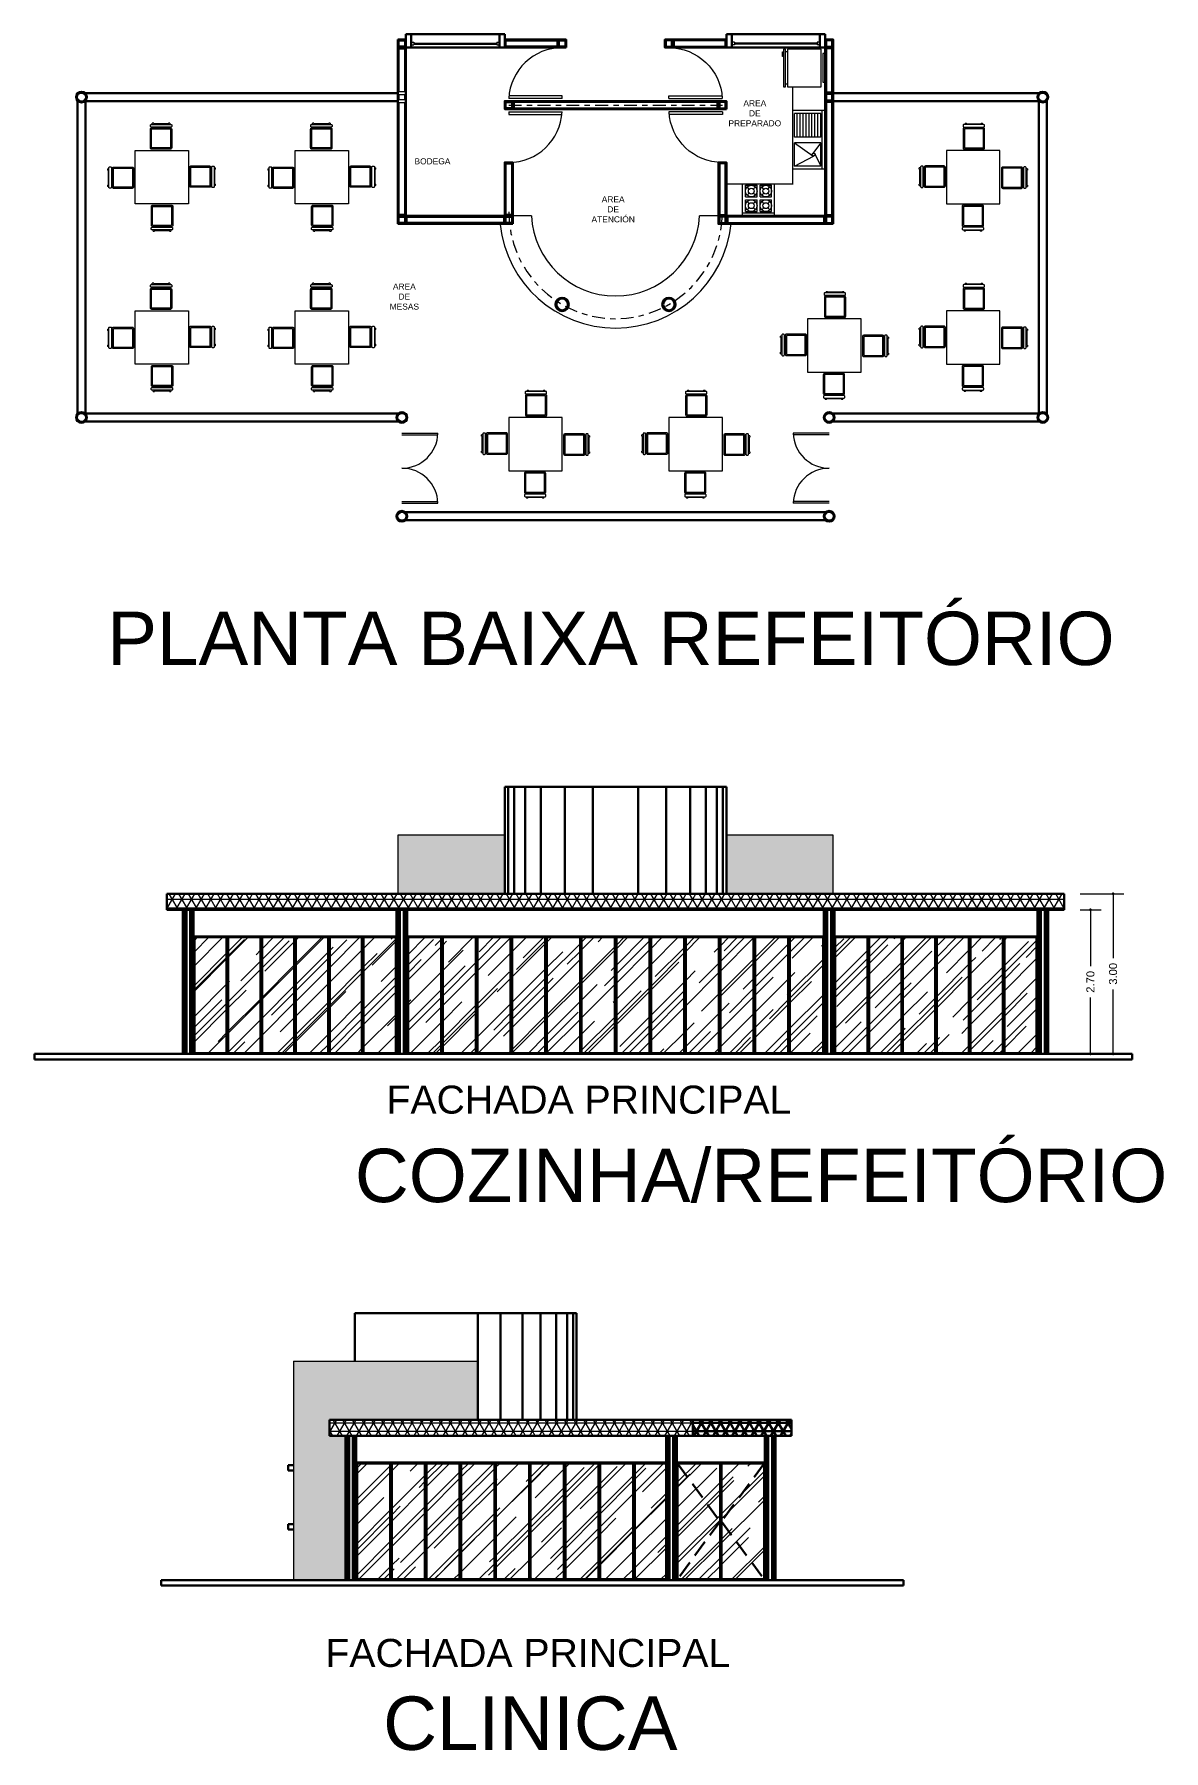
# Model space of a CAD drawing. Extents: x -98 to 79, y 8 to 90.
# Drawn here: x 15.66 to 36.8, y 26.86 to 59 of the extents above; entities that cross this region are included whole.
import ezdxf

# ---------------------------------------------------------------- set-up
doc = ezdxf.new("R2010")
doc.units = 0
doc.header["$MEASUREMENT"] = 0
doc.linetypes.add('ACAD_ISO04W100', pattern=[30.5, 24, -3, 0.5, -3])
doc.linetypes.add('HIDDEN2', pattern=[4.7625, 3.175, -1.5875])
doc.layers.get('0').update_dxf_attribs({"linetype": 'CONTINUOUS'})
doc.layers.get('Defpoints').update_dxf_attribs({"linetype": 'CONTINUOUS'})
for name, color, linetype in [('EJES', 7, 'CONTINUOUS'), ('LETREROS', 7, 'CONTINUOUS'), ('MUEBLES', 7, 'CONTINUOUS'), ('MUROS', 1, 'CONTINUOUS'), ('PUERTA', 35, 'CONTINUOUS'), ('SOMBRA_MURO', 254, 'CONTINUOUS'), ('VENTANAS', 4, 'CONTINUOUS')]:
    doc.layers.add(name, color=color, linetype=linetype)
doc.layers.add('MURO', color=7, linetype='CONTINUOUS', lineweight=53)
doc.styles.get("Standard").update_dxf_attribs({"font": 'arial.ttf'})
doc.dimstyles.get("Standard").update_dxf_attribs({"dimtxt": 0.18, "dimasz": 0.18, "dimexe": 0.18, "dimexo": 0.0625, "dimgap": 0.09, "dimtad": 0, "dimtih": 1, "dimtoh": 1, "dimdec": 4, "dimzin": 0, "dimdsep": 46, "dimtxsty": 'Standard', "dimcen": 0.09, "dimadec": 0, "dimazin": 0, "dimtfac": 1, "dimtdec": 4, "dimtofl": 0, "dimtmove": 0, "dimatfit": 3, "dimfxl": 1, "dimtolj": 1, "dimtzin": 0, "dimarcsym": 0})
pattern_1 = [(45, (26.4527, 32.64185), (0.424264, 1.13137), [7.5, -1, 2.5, -0.5]), (45, (26.74614, 33.28886), (-0.82378, 0.116673), [1.5, -0.165, 3, -0.375]), (45, (26.32895, 33.11915), (1.601597, 2.075358), [4, -0.7, 2, -0.5])]
pattern_2 = [(0, (0, -37.63234), (0, 0.15625), []), (60, (0, -37.63234), (-0.13531647, 0.078125), []), (120, (0, -37.63234), (-0.13531647, -0.078125), [])]
pattern_3 = [(45, (0, -37.63234), (0.424264, 1.131371), [7.5, -1, 2.5, -0.5]), (45, (0.29345, -36.98534), (-0.8237794, 0.1166726), [1.5, -0.165, 3, -0.375]), (45, (-0.12374, -37.15504), (1.6015969, 2.0753584), [4, -0.7, 2, -0.5])]

# ---------------------------------------------------------------- blocks, each defined once
blk = doc.blocks.new('MUCO01PL')
at = {"color": 0, "linetype": 'ByBlock'}
for p, q in [((0.183, -0.12), (-0.167, -0.12)), ((-0.158, -0.01), (-0.132, -0.01)), ((-0.158, -0.01), (-0.158, -0.035)), ((-0.158, -0.083), (-0.158, -0.098)), ((-0.132, -0.035), (-0.132, -0.01)), ((-0.132, -0.022), (0.145, -0.022)), ((-0.132, -0.098), (-0.132, -0.083)), ((0.145, -0.01), (0.171, -0.01)), ((0.145, -0.01), (0.145, -0.035)), ((0.145, -0.083), (0.145, -0.098)), ((0.171, -0.035), (0.171, -0.01)), ((0.171, -0.098), (0.171, -0.083)), ((0.186, -0.473), (0.186, -0.123))]:
    blk.add_line(p, q, dxfattribs=at)
for points in [[(0.19, -0.035), (-0.18, -0.035, 0.414214), (-0.195, -0.05), (-0.195, -0.068, 0.414214), (-0.18, -0.083), (0.19, -0.083, 0.414214), (0.205, -0.068), (0.205, -0.05, 0.414214)], [(0.183, -0.098), (-0.167, -0.098, 0.414214), (-0.192, -0.123), (-0.192, -0.473, 0.414214), (-0.167, -0.498), (0.183, -0.498, 0.414214), (0.208, -0.473), (0.208, -0.123, 0.414214)]]:
    blk.add_lwpolyline(points, format="xyb", close=True, dxfattribs=at)
for points in [[(-0.17, -0.123), (-0.17, -0.473)], [(-0.167, -0.475), (0.183, -0.475)]]:
    blk.add_lwpolyline(points, dxfattribs=at)
for centre, start, end in [((-0.167, -0.123), 90, 180), ((0.183, -0.123), 0, 90), ((-0.167, -0.473), 180, 270), ((0.183, -0.473), 270, 0)]:
    blk.add_arc(centre, 0.0029, start, end, dxfattribs=at)
blk = doc.blocks.new('MUCO06PL')
at = {"color": 0, "linetype": 'ByBlock'}
blk.add_lwpolyline([(-0.498, 0.497), (-0.498, -0.503), (0.502, -0.503), (0.502, 0.497)], close=True, dxfattribs=at)
blk.add_blockref('MUCO01PL', (0.002, 1.022), dxfattribs=at)
for p, rotation in [((-1.022, 0.002), 90), ((1.022, -0.002), 270), ((-0.002, -1.022), 180)]:
    blk.add_blockref('MUCO01PL', p, dxfattribs=dict(at, rotation=rotation))
blk = doc.blocks.new('P100')
at = {"layer": 'PUERTA'}
for p, q in [((0.95, 0), (0.9, 0)), ((0.9, 0), (0.9, -0.995)), ((0.95, 0), (0.95, -0.999))]:
    blk.add_line(p, q, dxfattribs=at)
blk.add_arc((1, 0), 1, 180, 267.134, dxfattribs=at)
blk = doc.blocks.new('MUKO04PL')
at = {"color": 0, "linetype": 'ByBlock'}
for p, q in [((-0.549, 0), (-0.549, -0.604)), ((0.549, 0), (-0.549, 0)), ((0.549, 0), (0.549, -0.604)), ((0.549, -0.055), (-0.549, -0.055)), ((-0.055, -0.082), (-0.494, -0.082)), ((-0.494, -0.082), (-0.494, -0.577)), ((-0.055, -0.137), (-0.494, -0.137)), ((-0.055, -0.192), (-0.494, -0.192)), ((-0.055, -0.247), (-0.494, -0.247)), ((-0.055, -0.302), (-0.494, -0.302)), ((-0.055, -0.082), (-0.055, -0.577)), ((0.055, -0.082), (0.055, -0.577)), ((0.494, -0.082), (0.055, -0.082)), ((0.055, -0.082), (0.259, -0.237)), ((0.055, -0.577), (0.296, -0.231)), ((0.263, -0.192), (0.494, -0.082)), ((0.494, -0.577), (0.298, -0.204)), ((0.494, -0.082), (0.494, -0.577)), ((0.549, -0.604), (-0.549, -0.604)), ((-0.055, -0.357), (-0.494, -0.357)), ((-0.055, -0.412), (-0.494, -0.412)), ((-0.055, -0.467), (-0.494, -0.467)), ((-0.055, -0.522), (-0.494, -0.522)), ((-0.055, -0.577), (-0.494, -0.577)), ((0.494, -0.577), (0.055, -0.577))]:
    blk.add_line(p, q, dxfattribs=at)
blk.add_circle((0.275, -0.216), 0.0265, dxfattribs=at)
blk = doc.blocks.new('MUKO01PL')
at = {"color": 0, "linetype": 'ByBlock'}
for p, q in [((0.3, 0), (-0.3, 0)), ((-0.3, 0), (-0.3, -0.6)), ((0.3, 0), (0.3, -0.6)), ((0.3, -0.055), (-0.3, -0.055)), ((-0.027, -0.082), (-0.245, -0.082)), ((-0.245, -0.082), (-0.245, -0.3)), ((-0.027, -0.3), (-0.245, -0.3)), ((-0.214, -0.114), (-0.175, -0.152)), ((-0.175, -0.229), (-0.214, -0.268)), ((-0.059, -0.114), (-0.098, -0.152)), ((-0.098, -0.229), (-0.059, -0.268)), ((-0.027, -0.082), (-0.027, -0.3)), ((0.027, -0.082), (0.027, -0.3)), ((0.245, -0.082), (0.027, -0.082)), ((0.245, -0.3), (0.027, -0.3)), ((0.059, -0.114), (0.098, -0.152)), ((0.098, -0.229), (0.059, -0.268)), ((0.214, -0.114), (0.175, -0.152)), ((0.175, -0.229), (0.214, -0.268)), ((0.245, -0.082), (0.245, -0.3)), ((0.3, -0.6), (-0.3, -0.6)), ((-0.245, -0.355), (-0.245, -0.573)), ((-0.027, -0.355), (-0.245, -0.355)), ((-0.027, -0.573), (-0.245, -0.573)), ((-0.214, -0.386), (-0.175, -0.425)), ((-0.175, -0.502), (-0.214, -0.541)), ((-0.059, -0.386), (-0.098, -0.425)), ((-0.098, -0.502), (-0.059, -0.541)), ((-0.027, -0.355), (-0.027, -0.573)), ((0.027, -0.355), (0.027, -0.573)), ((0.245, -0.355), (0.027, -0.355)), ((0.245, -0.573), (0.027, -0.573)), ((0.059, -0.386), (0.098, -0.425)), ((0.098, -0.502), (0.059, -0.541)), ((0.214, -0.386), (0.175, -0.425)), ((0.175, -0.502), (0.214, -0.541)), ((0.245, -0.355), (0.245, -0.573))]:
    blk.add_line(p, q, dxfattribs=at)
for centre, radius in [((-0.136, -0.191), 0.109), ((-0.136, -0.191), 0.0545), ((0.136, -0.191), 0.109), ((0.136, -0.191), 0.0545), ((-0.136, -0.464), 0.109), ((-0.136, -0.464), 0.0545), ((0.136, -0.464), 0.109), ((0.136, -0.464), 0.0545)]:
    blk.add_circle(centre, radius, dxfattribs=at)
blk = doc.blocks.new('_Dot')
at = {"layer": 'LETREROS', "color": 0, "lineweight": -2}
blk.add_line((-0.5, 0), (-1, 0), dxfattribs=at)
at = {"layer": 'LETREROS', "color": 0, "const_width": 0.5}
blk.add_lwpolyline([(-0.25, 0, 1), (0.25, 0, 1)], format="xyb", close=True, dxfattribs=at)
blk = doc.blocks.new('*D20')
at = {"color": 0, "linetype": 'ByBlock'}
for p, q in [((8.788, 9.961), (9.18, 9.961)), ((8.98, 9.911), (8.98, 8.906)), ((8.98, 7.311), (8.98, 8.315)), ((8.488, 7.261), (9.18, 7.261))]:
    blk.add_line(p, q, dxfattribs=at)
at = {"layer": 'Defpoints', "color": 0, "linetype": 'ByBlock'}
for p in [(8.488, 9.961), (8.98, 9.961), (8.188, 7.261)]:
    blk.add_point(p, dxfattribs=at)
at = {"color": 0, "linetype": 'ByBlock', "xscale": 0.05, "yscale": 0.05, "zscale": 0.05}
for p, rotation in [((8.98, 9.961), 90), ((8.98, 7.261), 270)]:
    blk.add_blockref('_Dot', p, dxfattribs=dict(at, rotation=rotation))
at = {"color": 0, "linetype": 'ByBlock', "insert": (8.98, 8.611), "char_height": 0.15, "attachment_point": 5, "rotation": 90}
blk.add_mtext('\\A1;2.70', dxfattribs=at)
blk = doc.blocks.new('*D21')
at = {"color": 0, "linetype": 'ByBlock'}
for p, q in [((8.788, 10.261), (9.604, 10.261)), ((9.404, 10.211), (9.404, 9.055)), ((9.404, 7.311), (9.404, 8.466)), ((8.488, 7.261), (9.604, 7.261))]:
    blk.add_line(p, q, dxfattribs=at)
at = {"layer": 'Defpoints', "color": 0, "linetype": 'ByBlock'}
for p in [(8.488, 10.261), (9.404, 10.261), (8.188, 7.261)]:
    blk.add_point(p, dxfattribs=at)
at = {"color": 0, "linetype": 'ByBlock', "xscale": 0.05, "yscale": 0.05, "zscale": 0.05}
for p, rotation in [((9.404, 10.261), 90), ((9.404, 7.261), 270)]:
    blk.add_blockref('_Dot', p, dxfattribs=dict(at, rotation=rotation))
at = {"color": 0, "linetype": 'ByBlock', "insert": (9.404, 8.761), "char_height": 0.15, "attachment_point": 5, "rotation": 90}
blk.add_mtext('\\A1;3.00', dxfattribs=at)

msp = doc.modelspace()

# ---------------------------------------------------------------- hatches: boundary and pattern name
at = {"layer": 'MURO'}
h = msp.add_hatch(dxfattribs=at)
h.set_pattern_fill('NET3', color=256, scale=1.25, style=0)
h.set_pattern_definition(pattern_2)
h.paths.add_polyline_path([(29.837, 32.75), (29.837, 33.05), (27.987, 33.05), (27.987, 32.75)])
at = {"layer": 'SOMBRA_MURO'}
h = msp.add_hatch(dxfattribs=at)
h.set_pattern_fill('AR-CONC', color=5, scale=0.03, style=0)
h.set_pattern_definition([(50, (26.4527, 32.64185), (0.215178, -0.0188256), [0.0225, -0.2475]), (355, (26.4527, 32.64185), (-0.0416254, 0.2256576), [0.018, -0.198]), (100.4514, (26.47062, 32.64028), (0.1735528, 0.206832), [0.019122, -0.2103426]), (46.1842, (26.4527, 32.70185), (0.3201723, -0.0496557), [0.03375, -0.37125]), (96.6356, (26.47937, 32.6977), (0.280399, 0.292235), [0.028683, -0.315514]), (351.1842, (26.4527, 32.70185), (0.280399, 0.292236), [0.027, -0.297]), (21, (26.4827, 32.68685), (0.179072, -0.1207857), [0.0225, -0.2475]), (326, (26.4827, 32.68685), (0.0729946, 0.217545), [0.018, -0.198]), (71.4514, (26.49762, 32.67679), (0.2520668, 0.096759), [0.019122, -0.2103426]), (37.5, (26.45269, 32.64185), (0.00364796, 0.09986816), [0, -0.1956, 0, -0.201, 0, -0.19875]), (7.5, (26.45269, 32.64185), (0.0789209, 0.1183235), [0, -0.1146, 0, -0.1911, 0, -0.07575]), (327.5, (26.38579, 32.64185), (0.16014673, -0.00676646), [0, -0.075, 0, -0.234, 0, -0.3105]), (317.5, (26.3558, 32.64185), (0.1749559, 0.0300315), [0, -0.0975, 0, -0.1554, 0, -0.2205])])
h.paths.add_polyline_path([(28.616, 44.002), (28.616, 42.902), (30.616, 42.902), (30.616, 44.002)])
h.paths.add_polyline_path([(24.466, 44.002), (22.466, 44.002), (22.466, 42.902), (24.466, 42.902)])
h = msp.add_hatch(dxfattribs=at)
h.set_pattern_fill('AR-CONC', color=5, scale=0.03, style=0)
h.set_pattern_definition([(50, (0, -37.63234), (0.21517805, -0.01882564), [0.0225, -0.2475]), (355, (0, -37.63234), (-0.0416254, 0.22565764), [0.018, -0.198]), (100.4514, (0.01793, -37.6339), (0.1735528, 0.20683186), [0.01912206, -0.21034263]), (46.1842, (0, -37.57234), (0.3201723, -0.0496557), [0.03375, -0.37125]), (96.6356, (0.02668, -37.57648), (0.2803988, 0.2922354), [0.0286831, -0.3155139]), (351.1842, (0, -37.57234), (0.2803986, 0.2922356), [0.027, -0.297]), (21, (0.03, -37.58734), (0.1790721, -0.12078567), [0.0225, -0.2475]), (326, (0.03, -37.58734), (0.0729946, 0.217545), [0.018, -0.198]), (71.4514, (0.04492, -37.5974), (0.2520668, 0.09675915), [0.01912206, -0.21034263]), (37.5, (0, -37.63234), (0.00364796, 0.09986816), [0, -0.1956, 0, -0.201, 0, -0.19875]), (7.5, (0, -37.63234), (0.07892086, 0.11832351), [0, -0.1146, 0, -0.1911, 0, -0.07575]), (327.5, (-0.0669, -37.63234), (0.16014673, -0.00676646), [0, -0.075, 0, -0.234, 0, -0.3105]), (317.5, (-0.0969, -37.63234), (0.17495585, 0.0300315), [0, -0.0975, 0, -0.1554, 0, -0.2205])])
h.paths.add_polyline_path([(23.962, 33.05), (23.962, 34.15), (20.512, 34.15), (20.512, 30.05), (21.487, 30.05), (21.487, 32.75), (21.187, 32.75), (21.187, 33.05)])
at = {"layer": 'VENTANAS'}
h = msp.add_hatch(dxfattribs=at)
h.set_pattern_fill('NET3', color=94, scale=1.25, style=0)
h.set_pattern_definition([(0, (26.4527, 32.64185), (0, 0.15625), []), (60, (26.4527, 32.64185), (-0.1353165, 0.078125), []), (120, (26.4527, 32.64185), (-0.1353165, -0.078125), [])])
h.paths.add_polyline_path([(34.941, 42.602), (34.941, 42.902), (18.141, 42.902), (18.141, 42.602)])
h = msp.add_hatch(dxfattribs=at)
h.set_pattern_fill('AR-RROOF', color=256, scale=0.5, angle=45, style=0)
h.set_pattern_definition(pattern_1)
h.paths.add_polyline_path([(19.259, 42.087), (18.656, 42.087), (18.656, 39.917), (19.259, 39.917)])
h.paths.add_polyline_path([(19.289, 39.917), (19.893, 39.917), (19.893, 42.087), (19.289, 42.087)])
h.paths.add_polyline_path([(20.526, 42.087), (19.923, 42.087), (19.923, 39.917), (20.526, 39.917)])
h.paths.add_polyline_path([(20.556, 39.917), (21.159, 39.917), (21.159, 42.087), (20.556, 42.087)])
h.paths.add_polyline_path([(21.793, 42.087), (21.189, 42.087), (21.189, 39.917), (21.793, 39.917)])
h.paths.add_polyline_path([(21.823, 39.917), (22.426, 39.917), (22.426, 42.087), (21.823, 42.087)])
h.paths.add_polyline_path([(23.276, 42.087), (22.656, 42.087), (22.656, 39.917), (23.276, 39.917)])
h.paths.add_polyline_path([(23.306, 39.917), (23.926, 39.917), (23.926, 42.087), (23.306, 42.087)])
h.paths.add_polyline_path([(24.576, 42.087), (23.956, 42.087), (23.956, 39.917), (24.576, 39.917)])
h.paths.add_polyline_path([(25.226, 42.087), (24.606, 42.087), (24.606, 39.917), (25.226, 39.917)])
h.paths.add_polyline_path([(25.256, 39.917), (25.876, 39.917), (25.876, 42.087), (25.256, 42.087)])
h.paths.add_polyline_path([(25.906, 39.917), (26.526, 39.917), (26.526, 42.087), (25.906, 42.087)])
h.paths.add_polyline_path([(27.176, 42.087), (26.556, 42.087), (26.556, 39.917), (27.176, 39.917)])
h.paths.add_polyline_path([(27.206, 39.917), (27.826, 39.917), (27.826, 42.087), (27.206, 42.087)])
h.paths.add_polyline_path([(28.476, 42.087), (27.856, 42.087), (27.856, 39.917), (28.476, 39.917)])
h.paths.add_polyline_path([(29.126, 42.087), (28.506, 42.087), (28.506, 39.917), (29.126, 39.917)])
h.paths.add_polyline_path([(29.776, 42.087), (29.156, 42.087), (29.156, 39.917), (29.776, 39.917)])
h.paths.add_polyline_path([(29.806, 39.917), (30.426, 39.917), (30.426, 42.087), (29.806, 42.087)])
h.paths.add_polyline_path([(30.656, 39.917), (31.259, 39.917), (31.259, 42.087), (30.656, 42.087)])
h.paths.add_polyline_path([(31.893, 42.087), (31.289, 42.087), (31.289, 39.917), (31.893, 39.917)])
h.paths.add_polyline_path([(32.526, 42.087), (31.923, 42.087), (31.923, 39.917), (32.526, 39.917)])
h.paths.add_polyline_path([(32.556, 39.917), (33.159, 39.917), (33.159, 42.087), (32.556, 42.087)])
h = msp.add_hatch(dxfattribs=at)
h.set_pattern_fill('AR-RROOF', color=256, scale=0.5, angle=45, style=0)
h.set_pattern_definition(pattern_1)
h.paths.add_polyline_path([(33.189, 39.917), (33.793, 39.917), (33.793, 42.087), (33.189, 42.087)])
h.paths.add_polyline_path([(33.823, 39.917), (34.426, 39.917), (34.426, 42.087), (33.823, 42.087)])
h = msp.add_hatch(dxfattribs=at)
h.set_pattern_fill('NET3', color=94, scale=1.25, style=0)
h.set_pattern_definition(pattern_2)
h.paths.add_polyline_path([(27.987, 32.75), (27.987, 33.05), (21.187, 33.05), (21.187, 32.75)])
h = msp.add_hatch(dxfattribs=at)
h.set_pattern_fill('AR-RROOF', color=256, scale=0.5, angle=45, style=0)
h.set_pattern_definition(pattern_3)
h.paths.add_polyline_path([(22.322, 32.235), (21.702, 32.235), (21.702, 30.065), (22.322, 30.065)])
h.paths.add_polyline_path([(22.972, 32.235), (22.352, 32.235), (22.352, 30.065), (22.972, 30.065)])
h.paths.add_polyline_path([(23.622, 32.235), (23.002, 32.235), (23.002, 30.065), (23.622, 30.065)])
h.paths.add_polyline_path([(24.272, 32.235), (23.652, 32.235), (23.652, 30.065), (24.272, 30.065)])
h.paths.add_polyline_path([(24.922, 32.235), (24.302, 32.235), (24.302, 30.065), (24.922, 30.065)])
h.paths.add_polyline_path([(25.572, 32.235), (24.952, 32.235), (24.952, 30.065), (25.572, 30.065)])
h.paths.add_polyline_path([(25.602, 30.065), (26.222, 30.065), (26.222, 32.235), (25.602, 32.235)])
h.paths.add_polyline_path([(26.872, 32.235), (26.252, 32.235), (26.252, 30.065), (26.872, 30.065)])
h.paths.add_polyline_path([(26.902, 30.065), (27.487, 30.065), (27.487, 32.235), (26.902, 32.235)])
h = msp.add_hatch(dxfattribs=at)
h.set_pattern_fill('AR-RROOF', color=256, scale=0.5, angle=45, style=0)
h.set_pattern_definition(pattern_3)
h.paths.add_polyline_path([(28.527, 30.065), (29.322, 30.065), (29.322, 32.235), (28.527, 32.235)])
h.paths.add_polyline_path([(27.702, 30.065), (28.497, 30.065), (28.497, 32.235), (27.702, 32.235)])

# ---------------------------------------------------------------- linework, layer by layer
at = {"layer": 'EJES', "linetype": 'ACAD_ISO04W100', "ltscale": 0.01}
msp.add_line((24.541, 57.671), (28.541, 57.671), dxfattribs=at)
msp.add_arc((26.541, 55.671), 2, 180, 0, dxfattribs=at)
at = {"layer": 'MUEBLES', "color": 41}
for p, q in [((29.667, 58.583), (29.667, 58.67)), ((29.667, 58.67), (29.676, 58.67)), ((29.676, 58.583), (29.667, 58.583)), ((29.676, 58.583), (29.676, 58.67)), ((29.686, 58.719), (29.686, 58.013)), ((29.725, 58.719), (29.686, 58.719)), ((29.725, 58.013), (29.725, 58.719)), ((29.725, 58.671), (29.765, 58.671)), ((29.763, 58.719), (29.763, 58.013)), ((30.391, 58.719), (29.763, 58.719)), ((30.391, 58.013), (30.391, 58.719)), ((30.466, 58.636), (30.425, 58.636)), ((30.425, 58.636), (30.425, 58.098)), ((30.466, 58.098), (30.466, 58.636)), ((29.686, 58.013), (29.725, 58.013)), ((29.725, 58.07), (29.765, 58.07)), ((29.763, 58.013), (30.391, 58.013)), ((29.862, 56.196), (29.862, 58.013)), ((30.425, 58.098), (30.466, 58.098)), ((28.616, 56.196), (29.866, 56.196)), ((24.968, 55.596), (24.618, 55.596)), ((28.465, 55.596), (28.114, 55.596))]:
    msp.add_line(p, q, dxfattribs=at)
for radius, start, end in [(2.175, 186.225, 354.0622), (1.575, 182.7294, 357.2706)]:
    msp.add_arc((26.541, 55.671), radius, start, end, dxfattribs=at)
at = {"layer": 'MURO'}
for p, q in [((22.466, 58.896), (22.466, 55.446)), ((22.616, 58.896), (22.466, 58.896)), ((22.616, 58.996), (24.466, 58.996)), ((22.616, 58.996), (22.616, 58.746)), ((22.616, 58.896), (22.616, 55.446)), ((22.716, 58.996), (22.716, 58.746)), ((24.366, 58.996), (24.366, 58.746)), ((24.466, 58.996), (24.466, 58.746)), ((25.616, 58.896), (24.466, 58.896)), ((25.466, 58.746), (25.466, 58.896)), ((25.616, 58.746), (25.616, 58.896)), ((27.466, 58.896), (27.466, 58.746)), ((28.616, 58.896), (27.466, 58.896)), ((27.616, 58.746), (27.616, 58.896)), ((30.466, 58.996), (28.616, 58.996)), ((28.616, 58.996), (28.616, 58.746)), ((28.716, 58.996), (28.716, 58.746)), ((30.366, 58.996), (30.366, 58.746)), ((30.466, 58.996), (30.466, 58.746)), ((30.616, 58.896), (30.466, 58.896)), ((25.616, 58.746), (22.466, 58.746)), ((30.616, 58.746), (27.466, 58.746)), ((30.466, 55.446), (30.466, 58.746)), ((22.466, 57.896), (16.607, 57.896)), ((34.475, 57.896), (30.466, 57.896)), ((16.466, 57.755), (16.466, 51.887)), ((22.466, 57.746), (16.616, 57.746)), ((16.616, 57.746), (16.616, 51.896)), ((28.616, 57.746), (24.466, 57.746)), ((24.466, 57.746), (24.466, 57.596)), ((28.616, 57.596), (24.466, 57.596)), ((24.616, 57.596), (24.616, 57.746)), ((28.466, 57.596), (28.466, 57.746)), ((28.616, 57.746), (28.616, 57.596)), ((34.466, 57.746), (30.466, 57.746)), ((34.466, 51.896), (34.466, 57.746)), ((34.616, 51.887), (34.616, 57.755)), ((24.466, 56.596), (24.616, 56.596)), ((24.466, 56.596), (24.466, 55.446)), ((24.616, 56.596), (24.616, 55.446)), ((28.466, 56.596), (28.466, 55.446)), ((28.616, 56.596), (28.466, 56.596)), ((28.616, 56.596), (28.616, 55.446)), ((22.466, 55.596), (24.618, 55.596)), ((22.466, 55.446), (24.616, 55.446)), ((28.465, 55.596), (30.616, 55.596)), ((16.607, 51.746), (22.475, 51.746)), ((16.616, 51.896), (22.475, 51.896)), ((30.466, 51.896), (30.475, 51.896)), ((30.607, 51.896), (34.466, 51.896)), ((30.607, 51.746), (34.475, 51.746)), ((22.607, 50.046), (30.475, 50.046)), ((22.607, 49.896), (30.475, 49.896)), ((24.466, 44.902), (24.466, 42.902)), ((28.616, 44.902), (24.466, 44.902)), ((24.53, 44.902), (24.53, 42.902)), ((24.645, 44.902), (24.645, 42.902)), ((24.85, 44.902), (24.85, 42.902)), ((25.144, 44.902), (25.144, 42.902)), ((25.591, 44.902), (25.591, 42.902)), ((26.115, 44.902), (26.115, 42.902)), ((26.967, 44.902), (26.967, 42.902)), ((27.491, 44.902), (27.491, 42.902)), ((27.939, 44.902), (27.939, 42.902)), ((28.233, 44.902), (28.233, 42.902)), ((28.437, 44.902), (28.437, 42.902)), ((28.552, 44.902), (28.552, 42.902)), ((28.616, 44.902), (28.616, 42.902)), ((34.941, 42.902), (18.141, 42.902)), ((18.141, 42.902), (18.141, 42.602)), ((34.941, 42.902), (34.941, 42.602)), ((34.941, 42.602), (18.141, 42.602)), ((18.441, 42.602), (18.441, 39.902)), ((18.457, 42.602), (18.457, 39.902)), ((18.478, 42.602), (18.478, 39.902)), ((18.505, 42.602), (18.505, 39.902)), ((18.577, 42.602), (18.577, 39.902)), ((18.604, 42.602), (18.604, 39.902)), ((18.625, 42.602), (18.625, 39.902)), ((18.641, 42.602), (18.641, 39.902)), ((18.641, 42.602), (18.641, 39.902)), ((22.441, 42.602), (22.441, 39.902)), ((22.457, 42.602), (22.457, 39.902)), ((22.478, 42.602), (22.478, 39.902)), ((22.505, 42.602), (22.505, 39.902)), ((22.577, 42.602), (22.577, 39.902)), ((22.604, 42.602), (22.604, 39.902)), ((22.625, 42.602), (22.625, 39.902)), ((22.641, 42.602), (22.641, 39.902)), ((22.641, 42.602), (22.641, 39.902)), ((30.441, 42.602), (30.441, 39.902)), ((30.441, 42.602), (30.441, 39.902)), ((30.457, 42.602), (30.457, 39.902)), ((30.478, 42.602), (30.478, 39.902)), ((30.505, 42.602), (30.505, 39.902)), ((30.577, 42.602), (30.577, 39.902)), ((30.604, 42.602), (30.604, 39.902)), ((30.625, 42.602), (30.625, 39.902)), ((30.641, 42.602), (30.641, 39.902)), ((34.441, 42.602), (34.441, 39.902)), ((34.441, 42.602), (34.441, 39.902)), ((34.457, 42.602), (34.457, 39.902)), ((34.478, 42.602), (34.478, 39.902)), ((34.505, 42.602), (34.505, 39.902)), ((34.577, 42.602), (34.577, 39.902)), ((34.604, 42.602), (34.604, 39.902)), ((34.625, 42.602), (34.625, 39.902)), ((34.641, 42.602), (34.641, 39.902)), ((22.441, 42.102), (18.641, 42.102)), ((19.274, 42.102), (19.274, 39.902)), ((19.908, 42.102), (19.908, 39.902)), ((20.541, 42.102), (20.541, 39.902)), ((21.174, 42.102), (21.174, 39.902)), ((21.808, 42.102), (21.808, 39.902)), ((23.291, 42.102), (23.291, 39.902)), ((23.941, 42.102), (23.941, 39.902)), ((24.591, 42.102), (24.591, 39.902)), ((25.241, 42.102), (25.241, 39.902)), ((25.891, 42.102), (25.891, 39.902)), ((26.541, 42.102), (26.541, 39.902)), ((27.191, 42.102), (27.191, 39.902)), ((27.841, 42.102), (27.841, 39.902)), ((28.491, 42.102), (28.491, 39.902)), ((29.141, 42.102), (29.141, 39.902)), ((29.791, 42.102), (29.791, 39.902)), ((34.441, 42.102), (30.641, 42.102)), ((31.274, 42.102), (31.274, 39.902)), ((31.908, 42.102), (31.908, 39.902)), ((32.541, 42.102), (32.541, 39.902)), ((33.174, 42.102), (33.174, 39.902)), ((33.808, 42.102), (33.808, 39.902)), ((36.216, 39.902), (15.659, 39.902)), ((15.659, 39.902), (15.659, 39.802)), ((36.216, 39.902), (36.216, 39.802)), ((36.216, 39.802), (15.659, 39.802)), ((21.662, 35.05), (21.662, 34.15)), ((21.662, 35.05), (25.812, 35.05)), ((23.962, 34.15), (23.962, 35.05)), ((24.388, 35.05), (24.388, 33.05)), ((24.8, 35.05), (24.8, 33.05)), ((25.135, 35.05), (25.135, 33.05)), ((25.429, 35.05), (25.429, 33.05)), ((25.633, 35.05), (25.633, 33.05)), ((25.748, 35.05), (25.748, 33.05)), ((25.812, 35.05), (25.812, 33.05)), ((23.962, 34.15), (23.962, 33.05)), ((27.987, 33.05), (21.187, 33.05)), ((21.187, 33.05), (21.187, 32.75)), ((27.987, 33.05), (29.837, 33.05)), ((27.987, 33.05), (27.987, 32.75)), ((29.837, 33.05), (29.837, 32.75)), ((27.987, 32.75), (21.187, 32.75)), ((21.487, 32.75), (21.487, 30.05)), ((21.503, 32.75), (21.503, 30.05)), ((21.524, 32.75), (21.524, 30.05)), ((21.551, 32.75), (21.551, 30.05)), ((21.623, 32.75), (21.623, 30.05)), ((21.65, 32.75), (21.65, 30.05)), ((21.671, 32.75), (21.671, 30.05)), ((21.687, 32.75), (21.687, 30.05)), ((27.487, 32.75), (27.487, 30.05)), ((27.503, 32.75), (27.503, 30.05)), ((27.524, 32.75), (27.524, 30.05)), ((27.551, 32.75), (27.551, 30.05)), ((27.623, 32.75), (27.623, 30.05)), ((27.65, 32.75), (27.65, 30.05)), ((27.671, 32.75), (27.671, 30.05)), ((27.687, 32.75), (27.687, 30.05)), ((27.987, 32.75), (29.837, 32.75)), ((29.337, 32.75), (29.337, 30.05)), ((29.353, 32.75), (29.353, 30.05)), ((29.374, 32.75), (29.374, 30.05)), ((29.401, 32.75), (29.401, 30.05)), ((29.473, 32.75), (29.473, 30.05)), ((29.5, 32.75), (29.5, 30.05)), ((29.521, 32.75), (29.521, 30.05)), ((29.537, 32.75), (29.537, 30.05)), ((20.412, 32.2), (20.512, 32.2)), ((20.412, 32.1), (20.412, 32.2)), ((22.337, 32.25), (22.337, 30.05)), ((22.987, 32.25), (22.987, 30.05)), ((23.637, 32.25), (23.637, 30.05)), ((24.287, 32.25), (24.287, 30.05)), ((24.937, 32.25), (24.937, 30.05)), ((25.587, 32.25), (25.587, 30.05)), ((26.237, 32.25), (26.237, 30.05)), ((26.887, 32.25), (26.887, 30.05)), ((27.687, 32.25), (29.337, 32.25)), ((28.512, 32.25), (28.512, 30.05)), ((20.412, 32.1), (20.512, 32.1)), ((20.412, 31), (20.412, 31.1)), ((20.412, 31.1), (20.512, 31.1)), ((20.412, 31), (20.512, 31)), ((31.934, 30.05), (18.032, 30.05)), ((18.032, 30.05), (18.032, 29.95)), ((31.934, 29.95), (18.032, 29.95)), ((31.934, 30.05), (31.934, 29.95))]:
    msp.add_line(p, q, dxfattribs=at)
at = {"layer": 'MURO', "linetype": 'HIDDEN2', "ltscale": 0.1}
for p, q in [((27.702, 32.235), (28.497, 31.15)), ((29.322, 32.235), (28.527, 31.15)), ((28.497, 31.15), (27.702, 30.065)), ((28.527, 31.15), (29.322, 30.065))]:
    msp.add_line(p, q, dxfattribs=at)
at = {"layer": 'MURO'}
for points in [[(25.466, 58.746), (25.466, 58.896), (24.466, 58.896), (24.466, 58.746)], [(25.616, 58.746), (25.616, 58.896), (25.466, 58.896), (25.466, 58.746)], [(27.616, 58.746), (27.616, 58.896), (27.466, 58.896), (27.466, 58.746)], [(28.616, 58.746), (28.616, 58.896), (27.616, 58.896), (27.616, 58.746)], [(30.616, 58.746), (30.616, 58.896), (30.466, 58.896), (30.466, 58.746)], [(30.616, 57.896), (30.616, 58.746), (30.466, 58.746), (30.466, 57.896)], [(30.616, 57.746), (30.616, 57.896), (30.466, 57.896), (30.466, 57.746)], [(24.616, 57.596), (24.616, 57.746), (24.466, 57.746), (24.466, 57.596)], [(28.466, 57.596), (28.466, 57.746), (24.616, 57.746), (24.616, 57.596)], [(28.616, 57.596), (28.616, 57.746), (28.466, 57.746), (28.466, 57.596)], [(30.616, 55.596), (30.616, 57.746), (30.466, 57.746), (30.466, 55.596)], [(24.616, 55.596), (24.616, 56.596), (24.466, 56.596), (24.466, 55.596)], [(28.616, 55.596), (28.616, 56.596), (28.466, 56.596), (28.466, 55.596)], [(24.616, 55.446), (24.616, 55.596), (24.466, 55.596), (24.466, 55.446)], [(28.616, 55.446), (28.616, 55.596), (28.466, 55.596), (28.466, 55.446)], [(30.466, 55.446), (30.466, 55.596), (28.616, 55.596), (28.616, 55.446)], [(30.616, 55.446), (30.616, 55.596), (30.466, 55.596), (30.466, 55.446)], [(19.274, 42.102), (18.641, 42.102), (18.641, 39.902), (19.274, 39.902)], [(19.259, 42.087), (18.656, 42.087), (18.656, 39.917), (19.259, 39.917)], [(19.908, 42.102), (19.274, 42.102), (19.274, 39.902), (19.908, 39.902)], [(19.893, 42.087), (19.289, 42.087), (19.289, 39.917), (19.893, 39.917)], [(20.541, 42.102), (19.908, 42.102), (19.908, 39.902), (20.541, 39.902)], [(20.526, 42.087), (19.923, 42.087), (19.923, 39.917), (20.526, 39.917)], [(21.174, 42.102), (20.541, 42.102), (20.541, 39.902), (21.174, 39.902)], [(21.159, 42.087), (20.556, 42.087), (20.556, 39.917), (21.159, 39.917)], [(21.808, 42.102), (21.174, 42.102), (21.174, 39.902), (21.808, 39.902)], [(21.793, 42.087), (21.189, 42.087), (21.189, 39.917), (21.793, 39.917)], [(22.441, 42.102), (21.808, 42.102), (21.808, 39.902), (22.441, 39.902)], [(22.426, 42.087), (21.823, 42.087), (21.823, 39.917), (22.426, 39.917)], [(23.291, 42.102), (22.641, 42.102), (22.641, 39.902), (23.291, 39.902)], [(23.276, 42.087), (22.656, 42.087), (22.656, 39.917), (23.276, 39.917)], [(23.941, 42.102), (23.291, 42.102), (23.291, 39.902), (23.941, 39.902)], [(23.926, 42.087), (23.306, 42.087), (23.306, 39.917), (23.926, 39.917)], [(24.591, 42.102), (23.941, 42.102), (23.941, 39.902), (24.591, 39.902)], [(24.576, 42.087), (23.956, 42.087), (23.956, 39.917), (24.576, 39.917)], [(25.241, 42.102), (24.591, 42.102), (24.591, 39.902), (25.241, 39.902)], [(25.226, 42.087), (24.606, 42.087), (24.606, 39.917), (25.226, 39.917)], [(25.891, 42.102), (25.241, 42.102), (25.241, 39.902), (25.891, 39.902)], [(25.876, 42.087), (25.256, 42.087), (25.256, 39.917), (25.876, 39.917)], [(26.541, 42.102), (25.891, 42.102), (25.891, 39.902), (26.541, 39.902)], [(26.526, 42.087), (25.906, 42.087), (25.906, 39.917), (26.526, 39.917)], [(27.191, 42.102), (26.541, 42.102), (26.541, 39.902), (27.191, 39.902)], [(27.176, 42.087), (26.556, 42.087), (26.556, 39.917), (27.176, 39.917)], [(27.841, 42.102), (27.191, 42.102), (27.191, 39.902), (27.841, 39.902)], [(27.826, 42.087), (27.206, 42.087), (27.206, 39.917), (27.826, 39.917)], [(28.491, 42.102), (27.841, 42.102), (27.841, 39.902), (28.491, 39.902)], [(28.476, 42.087), (27.856, 42.087), (27.856, 39.917), (28.476, 39.917)], [(29.141, 42.102), (28.491, 42.102), (28.491, 39.902), (29.141, 39.902)], [(29.126, 42.087), (28.506, 42.087), (28.506, 39.917), (29.126, 39.917)], [(29.791, 42.102), (29.141, 42.102), (29.141, 39.902), (29.791, 39.902)], [(29.776, 42.087), (29.156, 42.087), (29.156, 39.917), (29.776, 39.917)], [(30.441, 42.102), (29.791, 42.102), (29.791, 39.902), (30.441, 39.902)], [(30.426, 42.087), (29.806, 42.087), (29.806, 39.917), (30.426, 39.917)], [(30.641, 42.102), (31.274, 42.102), (31.274, 39.902), (30.641, 39.902)], [(30.656, 42.087), (31.259, 42.087), (31.259, 39.917), (30.656, 39.917)], [(31.274, 42.102), (31.908, 42.102), (31.908, 39.902), (31.274, 39.902)], [(31.289, 42.087), (31.893, 42.087), (31.893, 39.917), (31.289, 39.917)], [(31.908, 42.102), (32.541, 42.102), (32.541, 39.902), (31.908, 39.902)], [(31.923, 42.087), (32.526, 42.087), (32.526, 39.917), (31.923, 39.917)], [(32.541, 42.102), (33.174, 42.102), (33.174, 39.902), (32.541, 39.902)], [(32.556, 42.087), (33.159, 42.087), (33.159, 39.917), (32.556, 39.917)], [(33.174, 42.102), (33.808, 42.102), (33.808, 39.902), (33.174, 39.902)], [(33.189, 42.087), (33.793, 42.087), (33.793, 39.917), (33.189, 39.917)], [(33.808, 42.102), (34.441, 42.102), (34.441, 39.902), (33.808, 39.902)], [(33.823, 42.087), (34.426, 42.087), (34.426, 39.917), (33.823, 39.917)], [(22.337, 32.25), (21.687, 32.25), (21.687, 30.05), (22.337, 30.05)], [(22.322, 32.235), (21.702, 32.235), (21.702, 30.065), (22.322, 30.065)], [(22.987, 32.25), (22.337, 32.25), (22.337, 30.05), (22.987, 30.05)], [(22.972, 32.235), (22.352, 32.235), (22.352, 30.065), (22.972, 30.065)], [(23.637, 32.25), (22.987, 32.25), (22.987, 30.05), (23.637, 30.05)], [(23.622, 32.235), (23.002, 32.235), (23.002, 30.065), (23.622, 30.065)], [(24.287, 32.25), (23.637, 32.25), (23.637, 30.05), (24.287, 30.05)], [(24.272, 32.235), (23.652, 32.235), (23.652, 30.065), (24.272, 30.065)], [(24.937, 32.25), (24.287, 32.25), (24.287, 30.05), (24.937, 30.05)], [(24.922, 32.235), (24.302, 32.235), (24.302, 30.065), (24.922, 30.065)], [(25.587, 32.25), (24.937, 32.25), (24.937, 30.05), (25.587, 30.05)], [(25.572, 32.235), (24.952, 32.235), (24.952, 30.065), (25.572, 30.065)], [(26.237, 32.25), (25.587, 32.25), (25.587, 30.05), (26.237, 30.05)], [(26.222, 32.235), (25.602, 32.235), (25.602, 30.065), (26.222, 30.065)], [(26.887, 32.25), (26.237, 32.25), (26.237, 30.05), (26.887, 30.05)], [(26.872, 32.235), (26.252, 32.235), (26.252, 30.065), (26.872, 30.065)], [(28.512, 32.25), (27.687, 32.25), (27.687, 30.05), (28.512, 30.05)], [(28.497, 32.235), (27.702, 32.235), (27.702, 30.065), (28.497, 30.065)], [(29.337, 32.25), (28.512, 32.25), (28.512, 30.05), (29.337, 30.05)], [(29.322, 32.235), (28.527, 32.235), (28.527, 30.065), (29.322, 30.065)]]:
    msp.add_lwpolyline(points, close=True, dxfattribs=at)
for points in [[(25.541, 54.064, 1), (25.541, 53.814, 1)], [(27.541, 53.814, 1), (27.541, 54.064, 1)]]:
    msp.add_lwpolyline(points, format="xyb", close=True, dxfattribs=at)
for points in [[(27.487, 32.25), (26.887, 32.25), (26.887, 30.05), (27.487, 30.05)], [(27.487, 32.235), (26.902, 32.235), (26.902, 30.065), (27.487, 30.065)]]:
    msp.add_lwpolyline(points, dxfattribs=at)
for centre, radius in [((16.541, 57.821), 0.1), ((34.541, 57.821), 0.1), ((25.541, 53.939), 0.125), ((27.541, 53.939), 0.125), ((16.541, 51.821), 0.1), ((22.541, 51.821), 0.1), ((30.541, 51.821), 0.1), ((34.541, 51.821), 0.1), ((22.541, 49.971), 0.1), ((30.541, 49.971), 0.1)]:
    msp.add_circle(centre, radius, dxfattribs=at)
at = {"layer": 'MUROS'}
for points in [[(22.491, 58.771), (22.491, 58.871), (22.591, 58.871), (22.591, 58.771)], [(24.491, 58.771), (24.491, 58.871), (25.441, 58.871), (25.441, 58.771)], [(25.491, 58.771), (25.491, 58.871), (25.591, 58.871), (25.591, 58.771)], [(27.591, 58.771), (27.591, 58.871), (27.491, 58.871), (27.491, 58.771)], [(28.591, 58.771), (28.591, 58.871), (27.641, 58.871), (27.641, 58.771)], [(30.591, 58.771), (30.591, 58.871), (30.491, 58.871), (30.491, 58.771)], [(22.491, 57.921), (22.491, 58.721), (22.591, 58.721), (22.591, 57.921)], [(30.591, 57.921), (30.591, 58.721), (30.491, 58.721), (30.491, 57.921)], [(22.491, 57.771), (22.491, 57.871), (22.591, 57.871), (22.591, 57.771)], [(30.591, 57.771), (30.591, 57.871), (30.491, 57.871), (30.491, 57.771)], [(22.491, 55.621), (22.491, 57.721), (22.591, 57.721), (22.591, 55.621)], [(24.491, 57.621), (24.491, 57.721), (24.591, 57.721), (24.591, 57.621)], [(28.441, 57.621), (28.441, 57.721), (24.641, 57.721), (24.641, 57.621)], [(28.591, 57.621), (28.591, 57.721), (28.491, 57.721), (28.491, 57.621)], [(30.591, 55.621), (30.591, 57.721), (30.491, 57.721), (30.491, 55.621)], [(24.491, 55.621), (24.491, 56.571), (24.591, 56.571), (24.591, 55.621)], [(28.591, 55.621), (28.591, 56.571), (28.491, 56.571), (28.491, 55.621)], [(22.491, 55.471), (22.491, 55.571), (22.591, 55.571), (22.591, 55.471)], [(22.641, 55.471), (22.641, 55.571), (24.441, 55.571), (24.441, 55.471)], [(24.491, 55.471), (24.491, 55.571), (24.591, 55.571), (24.591, 55.471)], [(28.591, 55.471), (28.591, 55.571), (28.491, 55.571), (28.491, 55.471)], [(30.441, 55.471), (30.441, 55.571), (28.641, 55.571), (28.641, 55.471)], [(30.591, 55.471), (30.591, 55.571), (30.491, 55.571), (30.491, 55.471)]]:
    msp.add_lwpolyline(points, close=True, dxfattribs=at)
for points in [[(25.541, 54.039, 1), (25.541, 53.839, 1), (25.541, 54.039, 1)], [(27.541, 53.839, 1), (27.541, 54.039, 1), (27.541, 53.839, 1)]]:
    msp.add_lwpolyline(points, format="xyb", dxfattribs=at)
for centre in [(16.541, 57.821), (34.541, 57.821), (16.541, 51.821), (22.541, 51.821), (30.541, 51.821), (34.541, 51.821), (22.541, 49.971), (30.541, 49.971)]:
    msp.add_circle(centre, 0.075, dxfattribs=at)
at = {"layer": 'PUERTA'}
for p, q in [((22.541, 51.526), (23.216, 51.526)), ((22.541, 51.496), (23.216, 51.496)), ((30.541, 51.526), (29.866, 51.526)), ((30.541, 51.496), (29.866, 51.496)), ((22.541, 50.246), (23.216, 50.246)), ((22.541, 50.216), (23.216, 50.216)), ((30.541, 50.246), (29.866, 50.246)), ((30.541, 50.216), (29.866, 50.216))]:
    msp.add_line(p, q, dxfattribs=at)
for centre, start, end in [((22.541, 51.546), 270, 358.3021), ((30.541, 51.546), 181.6979, 270), ((22.541, 50.196), 1.6979, 90), ((30.541, 50.196), 90, 178.3021)]:
    msp.add_arc(centre, 0.675, start, end, dxfattribs=at)
at = {"layer": 'SOMBRA_MURO', "color": 5}
for p, q in [((22.466, 44.002), (22.466, 42.902)), ((24.466, 44.002), (22.466, 44.002)), ((30.616, 44.002), (28.616, 44.002)), ((30.616, 42.902), (30.616, 44.002)), ((20.512, 34.15), (20.512, 30.05)), ((20.512, 34.15), (23.962, 34.15))]:
    msp.add_line(p, q, dxfattribs=at)
at = {"layer": 'VENTANAS'}
for p, q in [((22.716, 58.846), (22.766, 58.846)), ((22.766, 58.846), (22.766, 58.796)), ((22.766, 58.831), (24.316, 58.831)), ((24.316, 58.846), (24.316, 58.796)), ((24.316, 58.846), (24.366, 58.846)), ((28.766, 58.846), (28.716, 58.846)), ((28.766, 58.846), (28.766, 58.796)), ((30.316, 58.831), (28.766, 58.831)), ((30.366, 58.846), (30.316, 58.846)), ((30.316, 58.846), (30.316, 58.796)), ((22.716, 58.796), (22.766, 58.796)), ((22.766, 58.811), (24.316, 58.811)), ((24.316, 58.796), (24.366, 58.796)), ((28.766, 58.796), (28.716, 58.796)), ((30.316, 58.811), (28.766, 58.811)), ((30.366, 58.796), (30.316, 58.796))]:
    msp.add_line(p, q, dxfattribs=at)

# ---------------------------------------------------------------- block references
at = {"layer": 'MUEBLES', "color": 41}
for name, p, rotation in [('MUKO04PL', (30.466, 57.018), 270), ('MUCO06PL', (33.241, 56.321), 270), ('MUKO01PL', (29.219, 55.596), 180), ('MUCO06PL', (33.241, 53.321), 270), ('MUCO06PL', (30.641, 53.171), 270), ('MUCO06PL', (25.044, 51.323), 270), ('MUCO06PL', (28.044, 51.323), 270)]:
    msp.add_blockref(name, p, dxfattribs=dict(at, rotation=rotation))
at = {"layer": 'MUEBLES', "color": 41, "xscale": -1, "rotation": 89.99999999999999}
for p in [(18.041, 56.321), (21.041, 56.321), (18.041, 53.321), (21.041, 53.321)]:
    msp.add_blockref('MUCO06PL', p, dxfattribs=at)
at = {"layer": 'MURO', "rotation": 89.99999999999999}
msp.add_blockref('P100', (24.541, 56.596), dxfattribs=at)
at = {"layer": 'MURO', "xscale": -1, "rotation": 270}
msp.add_blockref('P100', (28.541, 56.596), dxfattribs=at)
at = {"layer": 'PUERTA', "rotation": 270}
msp.add_blockref('P100', (25.541, 58.746), dxfattribs=at)
at = {"layer": 'PUERTA', "xscale": -1, "rotation": 89.99999999999999}
msp.add_blockref('P100', (27.541, 58.746), dxfattribs=at)

# ---------------------------------------------------------------- texts
at = {"layer": 'LETREROS', "attachment_point": 5}
for s, insert, char_height, width in [('AREA DE PREPARADO', (29.149, 57.517), 0.1125, 0.54), ('BODEGA', (23.113, 56.617), 0.1125, 0.54), ('AREA DE ATENCIÓN', (26.497, 55.718), 0.1125, 0.54), ('AREA DE MESAS', (22.587, 54.084), 0.1125, 0.54), ('FACHADA PRINCIPAL', (26.043, 39.044), 0.525, 11.16105), ('FACHADA PRINCIPAL', (24.899, 28.683), 0.525, 11.16105)]:
    msp.add_mtext(s, dxfattribs=dict(at, insert=insert, char_height=char_height, width=width))
at = {"layer": 'MURO'}
for s, p in [('PLANTA BAIXA REFEITÓRIO', (17.024, 47.185)), ('COZINHA/REFEITÓRIO', (21.661, 37.128)), ('CLINICA', (22.19, 26.871))]:
    msp.add_text(s, height=1, dxfattribs=at).set_placement(p)

# ---------------------------------------------------------------- dimensions: what is measured, and where the dimension line sits
for base, p2, picture, middle in [((35.857, 42.902), (34.941, 42.902), '*D21', (35.857, 41.402)), ((35.432, 42.602), (34.941, 42.602), '*D20', (35.432, 41.252))]:
    dim = msp.add_linear_dim(base=base, p1=(34.641, 39.902), p2=p2, angle=90, dimstyle='Standard', override={"dimtxt": 0.15, "dimasz": 0.05, "dimexe": 0.2, "dimexo": 0.3, "dimgap": 0.1, "dimtih": 0, "dimtoh": 0, "dimdec": 2, "dimblk": 'Dot', "dimcen": 0.01, "dimaunit": 1, "dimtdec": 2, "dimtofl": 1, "dimtmove": 1}, dxfattribs=at)
    dim.commit()
    dim.dimension.update_dxf_attribs({"geometry": picture, "text_midpoint": middle, "insert": (26.453, 32.642)})

doc.saveas('drawing.dxf')
